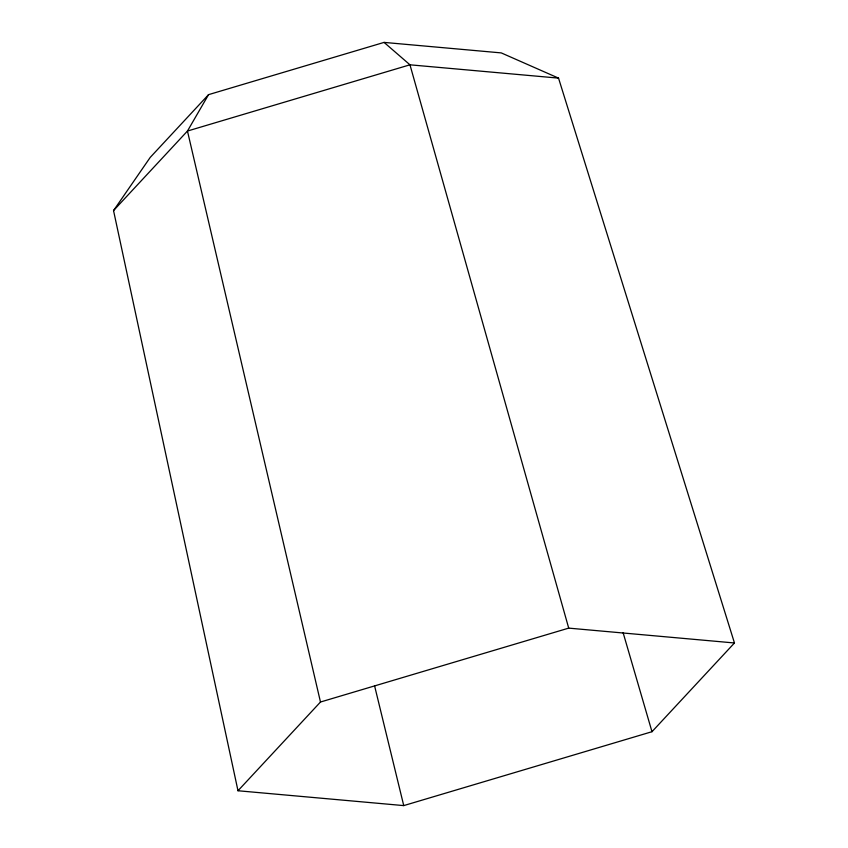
<?xml version="1.0" encoding="UTF-8"?>
<svg xmlns="http://www.w3.org/2000/svg" width="848" height="848" viewBox="0 0 848 848"><rect width="100%" height="100%" fill="white"/><g stroke="black" fill="none" stroke-linecap="round" stroke-linejoin="round"><path stroke-width="1.27" d="M208.555 94.647L187.461 131.037L113.537 210.58L237.991 790.749L403.743 805.6L651.985 731.707L734.463 642.975L558.535 78.122L501.263 52.905L384.07 42.4L208.555 94.647L150.234 157.389L113.537 210.58M237.991 790.749L320.48 702.017L568.711 628.124L734.463 642.975M558.535 78.122L409.966 64.808L187.461 131.037L320.48 702.017M384.07 42.4L409.966 64.808L568.711 628.124M623.1 632.65L651.985 731.707M374.604 685.915L403.743 805.6"/></g></svg>
